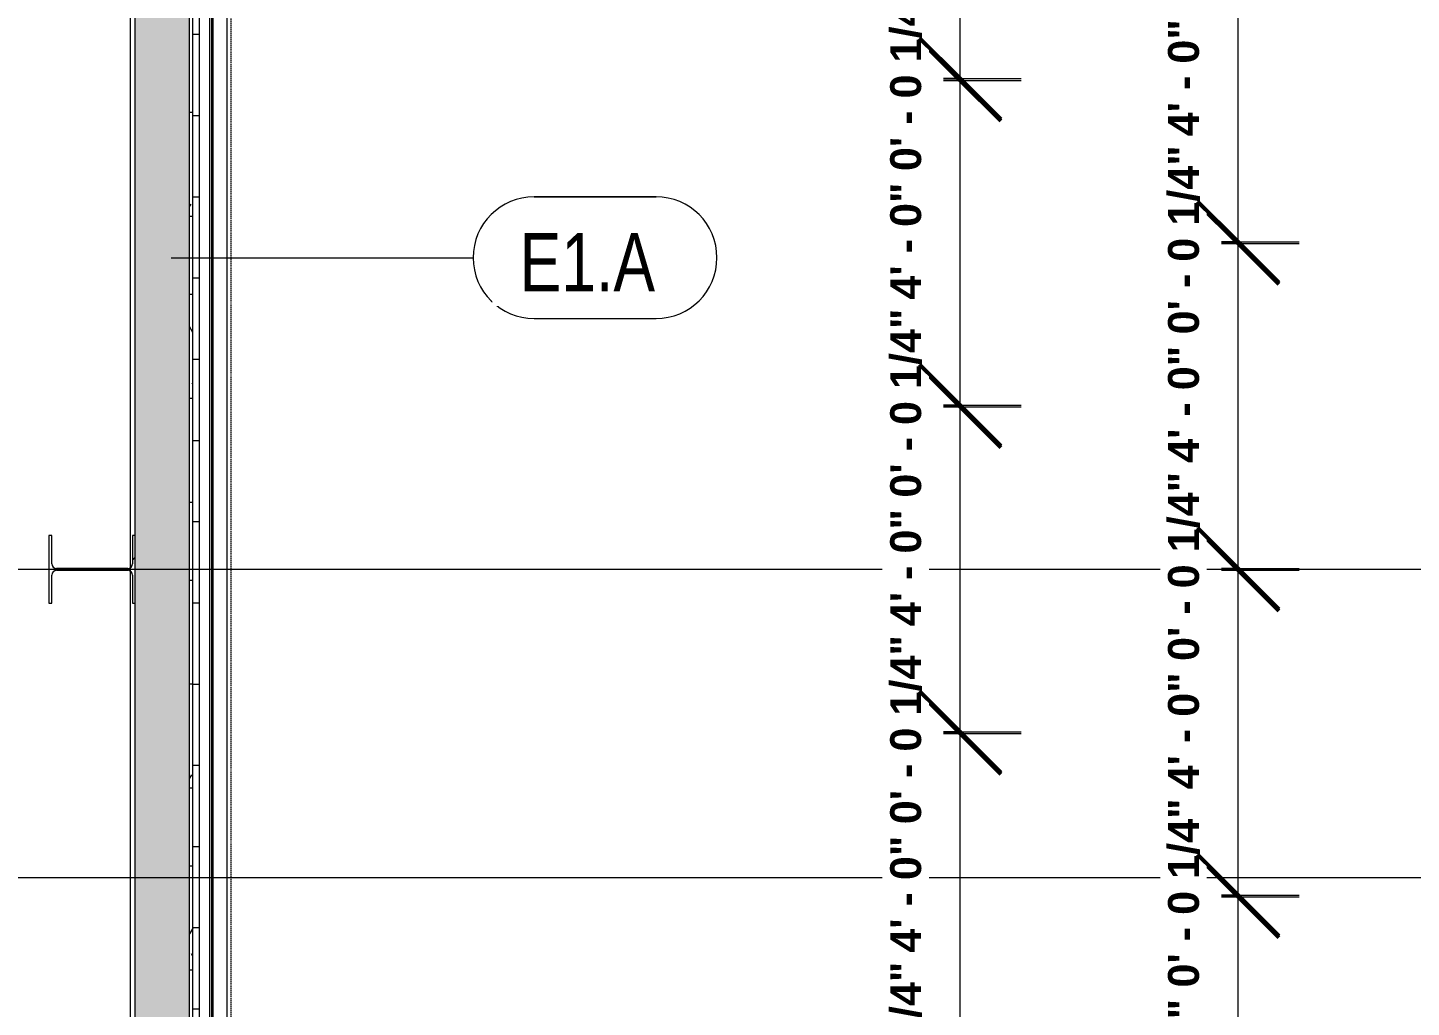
# Model space of a CAD drawing. Header units: inches. Extents: x 23906 to 26777, y -23220 to -20467.
# Drawn here: x 26257.5 to 26461.8, y -22607.8 to -22463 of the extents above; entities that cross this region are included whole.
import ezdxf

# ---------------------------------------------------------------- set-up
doc = ezdxf.new("R2010")
doc.units = ezdxf.units.IN
doc.header["$MEASUREMENT"] = 0
doc.linetypes.add('Grid Line 1_2_', pattern=[0.875, 0.5, -0.125, 0.125, -0.125])
doc.linetypes.add('Hidden', pattern=[0.28125, 0.1875, -0.09375])
for name, color, linetype, lineweight in [('A-ANNO-DIMS', 211, 'Continuous', 9), ('A-ANNO-DIMS-96', 211, 'Continuous', 9), ('A-PROP-SBCK', 71, 'Hidden', 20), ('A-WALL', 113, 'Continuous', 20), ('A-WALL-IDEN', 211, 'Continuous', 9), ('A-WALL-PATT', 111, 'Continuous', 50), ('G-ANNO-SYMB', 111, 'Continuous', 9), ('L-SITE-WALL', 31, 'Continuous', 20), ('S-COLS', 52, 'Continuous', 20), ('S-GRID', 1, 'Continuous', 9)]:
    doc.layers.add(name, color=color, linetype=linetype, lineweight=lineweight)
doc.styles.add('Arial_B_1', font='arialbd.ttf', dxfattribs={"height": 4.566403})
doc.styles.add('Century Gothic_1', font='GOTHIC.TTF', dxfattribs={"width": 0.8, "height": 8.622671})
doc.dimstyles.new('OD_Dimension_2_2', dxfattribs={"dimscale": 12, "dimtxt": 4.5, "dimasz": 1, "dimexe": 0.75, "dimexo": 0.5, "dimgap": 0.375, "dimtad": 1, "dimdec": 4, "dimrnd": 0.0625, "dimzin": 1, "dimdsep": 46, "dimlunit": 4, "dimtxsty": 'Arial_B_1', "dimblk1": 'OBLIQUE', "dimblk2": 'OBLIQUE', "dimsah": 1, "dimcen": 0.09, "dimdle": 0.75, "dimazin": 0, "dimtfac": 1, "dimtdec": 4, "dimtix": 1, "dimtmove": 0, "dimatfit": 3, "dimfxl": 1, "dimtvp": 1, "dimtfill": 1, "dimfrac": 2, "dimtolj": 1, "dimtzin": 0, "dimlwd": 13, "dimlwe": 13, "dimarcsym": 2})

# ---------------------------------------------------------------- blocks, each defined once
blk = doc.blocks.new('Wall Tag - 1_4_-1369832-Enlarged First Floor Plan _East_')
at = {"layer": 'A-WALL-IDEN', "color": 153}
for p, q in [((-0.0822, 0.0968), (0.1053, 0.0968)), ((0.1053, 0.0968), (-0.0822, 0.0968)), ((-0.0822, -0.0907), (0.1053, -0.0907)), ((-0.0822, -0.0907), (0.1053, -0.0907))]:
    blk.add_line(p, q, dxfattribs=at)
for centre, start, end in [((-0.0822, 0.0031), 90, 270), ((-0.0822, 0.0031), 90, 270), ((0.1053, 0.0031), 270, 90), ((0.1053, 0.0031), 270, 90)]:
    blk.add_arc(centre, 0.0937, start, end, dxfattribs=at)
blk = doc.blocks.new('DIMBLOCK175-Enlarged First Floor Plan _East_')
at = {"layer": 'A-ANNO-DIMS-96', "lineweight": 50}
for p, q in [((26395.21, -22615.3), (26389.21, -22609.3)), ((26395.21, -22615.55), (26389.21, -22609.55)), ((26395.21, -22615.3), (26401.21, -22621.3)), ((26395.21, -22615.55), (26401.21, -22621.55))]:
    blk.add_line(p, q, dxfattribs=at)
at = {"layer": 'A-ANNO-DIMS-96', "lineweight": 13}
for p, q in [((26392.73, -22615.3), (26404.21, -22615.3)), ((26395.21, -22615.3), (26392.73, -22615.3)), ((26392.73, -22615.55), (26404.21, -22615.55)), ((26395.21, -22615.55), (26392.73, -22615.55)), ((26395.21, -22615.55), (26395.21, -22615.3))]:
    blk.add_line(p, q, dxfattribs=at)
at = {"layer": 'A-ANNO-DIMS-96', "color": 0, "lineweight": 13, "insert": (26384.86, -22628.96), "char_height": 4.5664, "width": 32.4857, "attachment_point": 1, "rotation": 90, "line_spacing_factor": 0.938532, "style": 'Arial_B_1', "bg_fill": 3, "box_fill_scale": 1.25, "bg_fill_color": 0, "bg_fill_transparency": 0}
blk.add_mtext('0\' - 0 1/4"', dxfattribs=at)
blk = doc.blocks.new('_Oblique')
at = {"color": 0, "linetype": 'ByBlock', "lineweight": -2}
blk.add_line((-0.5, -0.5), (0.5, 0.5), dxfattribs=at)
blk = doc.blocks.new('DIMBLOCK176-Enlarged First Floor Plan _East_')
at = {"layer": 'A-ANNO-DIMS-96', "lineweight": 50}
for p, q in [((26395.21, -22567.3), (26389.21, -22561.3)), ((26395.21, -22567.3), (26401.21, -22573.3)), ((26395.21, -22615.3), (26389.21, -22609.3)), ((26395.21, -22615.3), (26401.21, -22621.3))]:
    blk.add_line(p, q, dxfattribs=at)
at = {"layer": 'A-ANNO-DIMS-96', "lineweight": 13}
for p, q in [((26392.73, -22567.3), (26404.21, -22567.3)), ((26395.21, -22567.3), (26392.73, -22567.3)), ((26395.21, -22615.3), (26395.21, -22567.3)), ((26392.73, -22615.3), (26404.21, -22615.3)), ((26395.21, -22615.3), (26392.73, -22615.3))]:
    blk.add_line(p, q, dxfattribs=at)
at = {"layer": 'A-ANNO-DIMS-96', "color": 0, "lineweight": 13, "insert": (26384.86, -22599.7), "char_height": 4.566, "width": 20.1429, "attachment_point": 1, "rotation": 90, "line_spacing_factor": 0.938532, "style": 'Arial_B_1', "bg_fill": 3, "box_fill_scale": 1.25, "bg_fill_color": 0, "bg_fill_transparency": 0}
blk.add_mtext('4\' - 0"', dxfattribs=at)
blk = doc.blocks.new('DIMBLOCK177-Enlarged First Floor Plan _East_')
at = {"layer": 'A-ANNO-DIMS-96', "lineweight": 50}
for p, q in [((26395.21, -22567.05), (26389.21, -22561.05)), ((26395.21, -22567.3), (26389.21, -22561.3)), ((26395.21, -22567.05), (26401.21, -22573.05)), ((26395.21, -22567.3), (26401.21, -22573.3))]:
    blk.add_line(p, q, dxfattribs=at)
at = {"layer": 'A-ANNO-DIMS-96', "lineweight": 13}
for p, q in [((26392.73, -22567.05), (26404.21, -22567.05)), ((26395.21, -22567.05), (26392.73, -22567.05)), ((26392.73, -22567.3), (26404.21, -22567.3)), ((26395.21, -22567.3), (26392.73, -22567.3)), ((26395.21, -22567.3), (26395.21, -22567.05))]:
    blk.add_line(p, q, dxfattribs=at)
at = {"layer": 'A-ANNO-DIMS-96', "color": 0, "lineweight": 13, "insert": (26384.86, -22580.71), "char_height": 4.5664, "width": 32.4857, "attachment_point": 1, "rotation": 90, "line_spacing_factor": 0.938532, "style": 'Arial_B_1', "bg_fill": 3, "box_fill_scale": 1.25, "bg_fill_color": 0, "bg_fill_transparency": 0}
blk.add_mtext('0\' - 0 1/4"', dxfattribs=at)
blk = doc.blocks.new('DIMBLOCK178-Enlarged First Floor Plan _East_')
at = {"layer": 'A-ANNO-DIMS-96', "lineweight": 50}
for p, q in [((26395.21, -22519.05), (26389.21, -22513.05)), ((26395.21, -22519.05), (26401.21, -22525.05)), ((26395.21, -22567.05), (26389.21, -22561.05)), ((26395.21, -22567.05), (26401.21, -22573.05))]:
    blk.add_line(p, q, dxfattribs=at)
at = {"layer": 'A-ANNO-DIMS-96', "lineweight": 13}
for p, q in [((26392.73, -22519.05), (26404.21, -22519.05)), ((26395.21, -22519.05), (26392.73, -22519.05)), ((26395.21, -22567.05), (26395.21, -22519.05)), ((26392.73, -22567.05), (26404.21, -22567.05)), ((26395.21, -22567.05), (26392.73, -22567.05))]:
    blk.add_line(p, q, dxfattribs=at)
at = {"layer": 'A-ANNO-DIMS-96', "color": 0, "lineweight": 13, "insert": (26384.86, -22551.45), "char_height": 4.566, "width": 20.1429, "attachment_point": 1, "rotation": 90, "line_spacing_factor": 0.938532, "style": 'Arial_B_1', "bg_fill": 3, "box_fill_scale": 1.25, "bg_fill_color": 0, "bg_fill_transparency": 0}
blk.add_mtext('4\' - 0"', dxfattribs=at)
blk = doc.blocks.new('DIMBLOCK179-Enlarged First Floor Plan _East_')
at = {"layer": 'A-ANNO-DIMS-96', "lineweight": 50}
for p, q in [((26395.21, -22518.8), (26389.21, -22512.8)), ((26395.21, -22519.05), (26389.21, -22513.05)), ((26395.21, -22518.8), (26401.21, -22524.8)), ((26395.21, -22519.05), (26401.21, -22525.05))]:
    blk.add_line(p, q, dxfattribs=at)
at = {"layer": 'A-ANNO-DIMS-96', "lineweight": 13}
for p, q in [((26392.73, -22518.8), (26404.21, -22518.8)), ((26395.21, -22518.8), (26392.73, -22518.8)), ((26392.73, -22519.05), (26404.21, -22519.05)), ((26395.21, -22519.05), (26392.73, -22519.05)), ((26395.21, -22519.05), (26395.21, -22518.8))]:
    blk.add_line(p, q, dxfattribs=at)
at = {"layer": 'A-ANNO-DIMS-96', "color": 0, "lineweight": 13, "insert": (26384.86, -22532.46), "char_height": 4.5664, "width": 32.4857, "attachment_point": 1, "rotation": 90, "line_spacing_factor": 0.938532, "style": 'Arial_B_1', "bg_fill": 3, "box_fill_scale": 1.25, "bg_fill_color": 0, "bg_fill_transparency": 0}
blk.add_mtext('0\' - 0 1/4"', dxfattribs=at)
blk = doc.blocks.new('DIMBLOCK180-Enlarged First Floor Plan _East_')
at = {"layer": 'A-ANNO-DIMS-96', "lineweight": 50}
for p, q in [((26395.21, -22470.8), (26389.21, -22464.8)), ((26395.21, -22470.8), (26401.21, -22476.8)), ((26395.21, -22518.8), (26389.21, -22512.8)), ((26395.21, -22518.8), (26401.21, -22524.8))]:
    blk.add_line(p, q, dxfattribs=at)
at = {"layer": 'A-ANNO-DIMS-96', "lineweight": 13}
for p, q in [((26392.73, -22470.8), (26404.21, -22470.8)), ((26395.21, -22470.8), (26392.73, -22470.8)), ((26395.21, -22518.8), (26395.21, -22470.8)), ((26392.73, -22518.8), (26404.21, -22518.8)), ((26395.21, -22518.8), (26392.73, -22518.8))]:
    blk.add_line(p, q, dxfattribs=at)
at = {"layer": 'A-ANNO-DIMS-96', "color": 0, "lineweight": 13, "insert": (26384.86, -22503.2), "char_height": 4.566, "width": 20.1429, "attachment_point": 1, "rotation": 90, "line_spacing_factor": 0.938532, "style": 'Arial_B_1', "bg_fill": 3, "box_fill_scale": 1.25, "bg_fill_color": 0, "bg_fill_transparency": 0}
blk.add_mtext('4\' - 0"', dxfattribs=at)
blk = doc.blocks.new('DIMBLOCK181-Enlarged First Floor Plan _East_')
at = {"layer": 'A-ANNO-DIMS-96', "lineweight": 50}
for p, q in [((26395.21, -22470.55), (26389.21, -22464.55)), ((26395.21, -22470.8), (26389.21, -22464.8)), ((26395.21, -22470.55), (26401.21, -22476.55)), ((26395.21, -22470.8), (26401.21, -22476.8))]:
    blk.add_line(p, q, dxfattribs=at)
at = {"layer": 'A-ANNO-DIMS-96', "lineweight": 13}
for p, q in [((26392.73, -22470.55), (26404.21, -22470.55)), ((26395.21, -22470.55), (26392.73, -22470.55)), ((26392.73, -22470.8), (26404.21, -22470.8)), ((26395.21, -22470.8), (26392.73, -22470.8)), ((26395.21, -22470.8), (26395.21, -22470.55))]:
    blk.add_line(p, q, dxfattribs=at)
at = {"layer": 'A-ANNO-DIMS-96', "color": 0, "lineweight": 13, "insert": (26384.86, -22484.21), "char_height": 4.5664, "width": 32.4857, "attachment_point": 1, "rotation": 90, "line_spacing_factor": 0.938532, "style": 'Arial_B_1', "bg_fill": 3, "box_fill_scale": 1.25, "bg_fill_color": 0, "bg_fill_transparency": 0}
blk.add_mtext('0\' - 0 1/4"', dxfattribs=at)
blk = doc.blocks.new('DIMBLOCK182-Enlarged First Floor Plan _East_')
at = {"layer": 'A-ANNO-DIMS-96', "lineweight": 50}
for p, q in [((26395.21, -22422.55), (26389.21, -22416.55)), ((26395.21, -22422.55), (26401.21, -22428.55)), ((26395.21, -22470.55), (26389.21, -22464.55)), ((26395.21, -22470.55), (26401.21, -22476.55))]:
    blk.add_line(p, q, dxfattribs=at)
at = {"layer": 'A-ANNO-DIMS-96', "lineweight": 13}
for p, q in [((26392.73, -22422.55), (26404.21, -22422.55)), ((26395.21, -22422.55), (26392.73, -22422.55)), ((26395.21, -22470.55), (26395.21, -22422.55)), ((26392.73, -22470.55), (26404.21, -22470.55)), ((26395.21, -22470.55), (26392.73, -22470.55))]:
    blk.add_line(p, q, dxfattribs=at)
at = {"layer": 'A-ANNO-DIMS-96', "color": 0, "lineweight": 13, "insert": (26384.86, -22454.95), "char_height": 4.566, "width": 20.1429, "attachment_point": 1, "rotation": 90, "line_spacing_factor": 0.938532, "style": 'Arial_B_1', "bg_fill": 3, "box_fill_scale": 1.25, "bg_fill_color": 0, "bg_fill_transparency": 0}
blk.add_mtext('4\' - 0"', dxfattribs=at)
blk = doc.blocks.new('DIMBLOCK273-Enlarged First Floor Plan _East_')
at = {"layer": 'A-ANNO-DIMS-96', "lineweight": 50}
for p, q in [((26436.24, -22591.43), (26430.24, -22585.43)), ((26436.24, -22591.43), (26442.24, -22597.43)), ((26436.24, -22639.43), (26430.24, -22633.43)), ((26436.24, -22639.43), (26442.24, -22645.43))]:
    blk.add_line(p, q, dxfattribs=at)
at = {"layer": 'A-ANNO-DIMS-96', "lineweight": 13}
for p, q in [((26433.76, -22591.43), (26445.24, -22591.43)), ((26436.24, -22591.43), (26433.76, -22591.43)), ((26436.24, -22639.43), (26436.24, -22591.43)), ((26433.76, -22639.43), (26445.24, -22639.43)), ((26436.24, -22639.43), (26433.76, -22639.43))]:
    blk.add_line(p, q, dxfattribs=at)
at = {"layer": 'A-ANNO-DIMS-96', "color": 0, "lineweight": 13, "insert": (26425.89, -22623.82), "char_height": 4.566, "width": 20.1429, "attachment_point": 1, "rotation": 90, "line_spacing_factor": 0.938532, "style": 'Arial_B_1', "bg_fill": 3, "box_fill_scale": 1.25, "bg_fill_color": 0, "bg_fill_transparency": 0}
blk.add_mtext('4\' - 0"', dxfattribs=at)
blk = doc.blocks.new('DIMBLOCK274-Enlarged First Floor Plan _East_')
at = {"layer": 'A-ANNO-DIMS-96', "lineweight": 50}
for p, q in [((26436.24, -22591.18), (26430.24, -22585.18)), ((26436.24, -22591.43), (26430.24, -22585.43)), ((26436.24, -22591.18), (26442.24, -22597.18)), ((26436.24, -22591.43), (26442.24, -22597.43))]:
    blk.add_line(p, q, dxfattribs=at)
at = {"layer": 'A-ANNO-DIMS-96', "lineweight": 13}
for p, q in [((26433.76, -22591.18), (26445.24, -22591.18)), ((26436.24, -22591.18), (26433.76, -22591.18)), ((26433.76, -22591.43), (26445.24, -22591.43)), ((26436.24, -22591.43), (26433.76, -22591.43)), ((26436.24, -22591.43), (26436.24, -22591.18))]:
    blk.add_line(p, q, dxfattribs=at)
at = {"layer": 'A-ANNO-DIMS-96', "color": 0, "lineweight": 13, "insert": (26425.89, -22604.84), "char_height": 4.5664, "width": 32.4857, "attachment_point": 1, "rotation": 90, "line_spacing_factor": 0.938532, "style": 'Arial_B_1', "bg_fill": 3, "box_fill_scale": 1.25, "bg_fill_color": 0, "bg_fill_transparency": 0}
blk.add_mtext('0\' - 0 1/4"', dxfattribs=at)
blk = doc.blocks.new('DIMBLOCK275-Enlarged First Floor Plan _East_')
at = {"layer": 'A-ANNO-DIMS-96', "lineweight": 50}
for p, q in [((26436.24, -22543.18), (26430.24, -22537.18)), ((26436.24, -22543.18), (26442.24, -22549.18)), ((26436.24, -22591.18), (26430.24, -22585.18)), ((26436.24, -22591.18), (26442.24, -22597.18))]:
    blk.add_line(p, q, dxfattribs=at)
at = {"layer": 'A-ANNO-DIMS-96', "lineweight": 13}
for p, q in [((26433.76, -22543.18), (26445.24, -22543.18)), ((26436.24, -22543.18), (26433.76, -22543.18)), ((26436.24, -22591.18), (26436.24, -22543.18)), ((26433.76, -22591.18), (26445.24, -22591.18)), ((26436.24, -22591.18), (26433.76, -22591.18))]:
    blk.add_line(p, q, dxfattribs=at)
at = {"layer": 'A-ANNO-DIMS-96', "color": 0, "lineweight": 13, "insert": (26425.89, -22575.57), "char_height": 4.566, "width": 20.1429, "attachment_point": 1, "rotation": 90, "line_spacing_factor": 0.938532, "style": 'Arial_B_1', "bg_fill": 3, "box_fill_scale": 1.25, "bg_fill_color": 0, "bg_fill_transparency": 0}
blk.add_mtext('4\' - 0"', dxfattribs=at)
blk = doc.blocks.new('DIMBLOCK276-Enlarged First Floor Plan _East_')
at = {"layer": 'A-ANNO-DIMS-96', "lineweight": 50}
for p, q in [((26436.24, -22542.93), (26430.24, -22536.93)), ((26436.24, -22543.18), (26430.24, -22537.18)), ((26436.24, -22542.93), (26442.24, -22548.93)), ((26436.24, -22543.18), (26442.24, -22549.18))]:
    blk.add_line(p, q, dxfattribs=at)
at = {"layer": 'A-ANNO-DIMS-96', "lineweight": 13}
for p, q in [((26433.76, -22542.93), (26445.24, -22542.93)), ((26436.24, -22542.93), (26433.76, -22542.93)), ((26433.76, -22543.18), (26445.24, -22543.18)), ((26436.24, -22543.18), (26433.76, -22543.18)), ((26436.24, -22543.18), (26436.24, -22542.93))]:
    blk.add_line(p, q, dxfattribs=at)
at = {"layer": 'A-ANNO-DIMS-96', "color": 0, "lineweight": 13, "insert": (26425.89, -22556.59), "char_height": 4.5664, "width": 32.4857, "attachment_point": 1, "rotation": 90, "line_spacing_factor": 0.938532, "style": 'Arial_B_1', "bg_fill": 3, "box_fill_scale": 1.25, "bg_fill_color": 0, "bg_fill_transparency": 0}
blk.add_mtext('0\' - 0 1/4"', dxfattribs=at)
blk = doc.blocks.new('DIMBLOCK277-Enlarged First Floor Plan _East_')
at = {"layer": 'A-ANNO-DIMS-96', "lineweight": 50}
for p, q in [((26436.24, -22494.93), (26430.24, -22488.93)), ((26436.24, -22494.93), (26442.24, -22500.93)), ((26436.24, -22542.93), (26430.24, -22536.93)), ((26436.24, -22542.93), (26442.24, -22548.93))]:
    blk.add_line(p, q, dxfattribs=at)
at = {"layer": 'A-ANNO-DIMS-96', "lineweight": 13}
for p, q in [((26433.76, -22494.93), (26445.24, -22494.93)), ((26436.24, -22494.93), (26433.76, -22494.93)), ((26436.24, -22542.93), (26436.24, -22494.93)), ((26433.76, -22542.93), (26445.24, -22542.93)), ((26436.24, -22542.93), (26433.76, -22542.93))]:
    blk.add_line(p, q, dxfattribs=at)
at = {"layer": 'A-ANNO-DIMS-96', "color": 0, "lineweight": 13, "insert": (26425.89, -22527.32), "char_height": 4.566, "width": 20.1429, "attachment_point": 1, "rotation": 90, "line_spacing_factor": 0.938532, "style": 'Arial_B_1', "bg_fill": 3, "box_fill_scale": 1.25, "bg_fill_color": 0, "bg_fill_transparency": 0}
blk.add_mtext('4\' - 0"', dxfattribs=at)
blk = doc.blocks.new('DIMBLOCK278-Enlarged First Floor Plan _East_')
at = {"layer": 'A-ANNO-DIMS-96', "lineweight": 50}
for p, q in [((26436.24, -22494.68), (26430.24, -22488.68)), ((26436.24, -22494.93), (26430.24, -22488.93)), ((26436.24, -22494.68), (26442.24, -22500.68)), ((26436.24, -22494.93), (26442.24, -22500.93))]:
    blk.add_line(p, q, dxfattribs=at)
at = {"layer": 'A-ANNO-DIMS-96', "lineweight": 13}
for p, q in [((26433.76, -22494.68), (26445.24, -22494.68)), ((26436.24, -22494.68), (26433.76, -22494.68)), ((26433.76, -22494.93), (26445.24, -22494.93)), ((26436.24, -22494.93), (26433.76, -22494.93)), ((26436.24, -22494.93), (26436.24, -22494.68))]:
    blk.add_line(p, q, dxfattribs=at)
at = {"layer": 'A-ANNO-DIMS-96', "color": 0, "lineweight": 13, "insert": (26425.89, -22508.34), "char_height": 4.5664, "width": 32.4857, "attachment_point": 1, "rotation": 90, "line_spacing_factor": 0.938532, "style": 'Arial_B_1', "bg_fill": 3, "box_fill_scale": 1.25, "bg_fill_color": 0, "bg_fill_transparency": 0}
blk.add_mtext('0\' - 0 1/4"', dxfattribs=at)
blk = doc.blocks.new('DIMBLOCK279-Enlarged First Floor Plan _East_')
at = {"layer": 'A-ANNO-DIMS-96', "lineweight": 50}
for p, q in [((26436.24, -22446.68), (26430.24, -22440.68)), ((26436.24, -22446.68), (26442.24, -22452.68)), ((26436.24, -22494.68), (26430.24, -22488.68)), ((26436.24, -22494.68), (26442.24, -22500.68))]:
    blk.add_line(p, q, dxfattribs=at)
at = {"layer": 'A-ANNO-DIMS-96', "lineweight": 13}
for p, q in [((26433.76, -22446.68), (26445.24, -22446.68)), ((26436.24, -22446.68), (26433.76, -22446.68)), ((26436.24, -22494.68), (26436.24, -22446.68)), ((26433.76, -22494.68), (26445.24, -22494.68)), ((26436.24, -22494.68), (26433.76, -22494.68))]:
    blk.add_line(p, q, dxfattribs=at)
at = {"layer": 'A-ANNO-DIMS-96', "color": 0, "lineweight": 13, "insert": (26425.89, -22479.07), "char_height": 4.566, "width": 20.1429, "attachment_point": 1, "rotation": 90, "line_spacing_factor": 0.938532, "style": 'Arial_B_1', "bg_fill": 3, "box_fill_scale": 1.25, "bg_fill_color": 0, "bg_fill_transparency": 0}
blk.add_mtext('4\' - 0"', dxfattribs=at)

msp = doc.modelspace()

# ---------------------------------------------------------------- hatches: boundary and pattern name
at = {"layer": 'A-WALL-PATT', "lineweight": 9}
h = msp.add_hatch(dxfattribs=at)
h.set_pattern_fill('FP1_9', color=8, style=0, pattern_type=2)
h.set_pattern_definition([(161.57, (0.48, 0.48), (-3.839953776, -1.544e-05), [0, -27.322, 3.034, 0]), (18.43, (-0.48, 0.48), (-3.839953776, 1.544e-05), [0, -27.322, 3.034, 0]), (108.43, (0.48, 0.48), (1.919622, -9.60052459), [9.106, -21.25]), (71.57, (-0.48, 0.48), (1.919622, 9.60052459), [9.106, -21.25])])
h.paths.add_polyline_path([(26281.39023, -22686.92781), (26281.39023, -22373.30281), (26273.39023, -22373.30281), (26273.39023, -22686.92781)], flags=0)
h = msp.add_hatch(dxfattribs=at)
h.set_pattern_fill('FP1_10', color=8, style=0, pattern_type=2)
h.set_pattern_definition([(0, (0, 0), (15.36, 3.84), [1.267, -10.253, 1.267, -10.253, -61.44]), (0, (0, 0), (15.36, 3.84), [-23.04, 1.267, -21.773, 1.267, -10.253, -26.88]), (0, (0, 0), (15.36, 3.84), [-57.6, 1.267, -6.413, 1.267, -17.933]), (120, (5.76, 1.92), (-11.00553755, 11.3821502), [1.267, -10.253, 1.267, -10.253, -61.44]), (120, (5.76, 1.92), (-11.00553755, 11.3821502), [-23.04, 1.267, -21.773, 1.267, -10.253, -26.88]), (120, (5.76, 1.92), (-11.00553755, 11.3821502), [-57.6, 1.267, -6.413, 1.267, -17.933]), (240, (7.68, 9.6), (-4.35446245, -15.2221502), [1.267, -10.253, 1.267, -10.253, -61.44]), (240, (7.68, 9.6), (-4.35446245, -15.2221502), [-23.04, 1.267, -21.773, 1.267, -10.253, -26.88]), (240, (7.68, 9.6), (-4.35446245, -15.2221502), [-57.6, 1.267, -6.413, 1.267, -17.933])])
h.paths.add_polyline_path([(26281.39023, -22686.92781), (26281.89023, -22686.92781), (26281.89023, -22373.30281), (26281.39023, -22373.30281), (26281.39023, -22685.35455)], flags=0)
h = msp.add_hatch(dxfattribs=at)
h.set_pattern_fill('FP1_11', color=8, style=0, pattern_type=2)
h.set_pattern_definition([(0, (0, 0), (0, 12), []), (90, (0, 0), (-12, 7e-16), [])])
h.paths.add_polyline_path([(26282.89023, -22686.92781), (26282.89023, -22373.30281), (26281.89023, -22373.30281), (26281.89023, -22686.92781)], flags=0)
at = {"layer": 'S-COLS', "lineweight": 9}
h = msp.add_hatch(dxfattribs=at)
h.set_pattern_fill('FP1_13', color=8, style=0, pattern_type=2)
h.set_pattern_definition([(45, (0, 0), (-9.503515, 9.503515), []), (45, (0, 14.4), (-9.503515, 9.503515), [])])
h.paths.add_polyline_path([(26273.39023, -22548.05281), (26273.39023, -22538.05281), (26272.95663, -22538.05281), (26272.95663, -22542.21687), (26272.75412, -22542.70577), (26272.26523, -22542.90828), (26261.76523, -22542.90828), (26261.27633, -22542.70577), (26261.07382, -22542.21687), (26261.07382, -22538.05281), (26260.64023, -22538.05281), (26260.64023, -22548.05281), (26261.07382, -22548.05281), (26261.07382, -22543.88875), (26261.27633, -22543.39985), (26261.76523, -22543.19734), (26272.26523, -22543.19734), (26272.75412, -22543.39985), (26272.95663, -22543.88875), (26272.95663, -22548.05281)], flags=0)

# ---------------------------------------------------------------- linework, layer by layer
at = {"layer": 'A-PROP-SBCK', "color": 43, "lineweight": 13}
msp.add_line((26287.51523, -20555.07392), (26287.51523, -23033.94592), dxfattribs=at)
at = {"layer": 'A-WALL', "color": 7}
for p, q in [((26272.64023, -22372.55281), (26272.64023, -22687.67781)), ((26282.89023, -22687.67781), (26282.89023, -22372.55281)), ((26284.39023, -22687.67781), (26284.39023, -22372.55281)), ((26284.70273, -22687.67781), (26284.70273, -22372.55281)), ((26273.39023, -22686.92781), (26273.39023, -22373.30281)), ((26281.39023, -22686.92781), (26281.39023, -22373.30281)), ((26281.89023, -22686.92781), (26281.89023, -22373.30281))]:
    msp.add_line(p, q, dxfattribs=at)
at = {"layer": 'A-WALL-IDEN', "color": 153}
msp.add_line((26278.67148, -22497.00558), (26323.27615, -22497.00558), dxfattribs=at)
at = {"layer": 'G-ANNO-SYMB'}
msp.add_line((26490.38628, -22588.63029), (23915.42951, -22588.63029), dxfattribs=at)
at = {"layer": 'L-SITE-WALL', "color": 43, "lineweight": 13}
for p, q in [((26284.89023, -22687.92781), (26284.89023, -22373.55281)), ((26286.89023, -22373.55281), (26286.89023, -22800.80281))]:
    msp.add_line(p, q, dxfattribs=at)
at = {"layer": 'S-COLS', "color": 7}
for p, q in [((26261.07382, -22538.05281), (26260.64023, -22538.05281)), ((26260.64023, -22538.05281), (26260.64023, -22548.05281)), ((26261.07382, -22542.21687), (26261.07382, -22538.05281)), ((26273.39023, -22538.05281), (26272.95663, -22538.05281)), ((26272.95663, -22538.05281), (26272.95663, -22542.21687)), ((26273.39023, -22548.05281), (26273.39023, -22538.05281)), ((26261.07382, -22548.05281), (26261.07382, -22543.88875)), ((26272.26523, -22542.90828), (26261.76523, -22542.90828)), ((26261.76523, -22543.19734), (26272.26523, -22543.19734)), ((26272.95663, -22543.88875), (26272.95663, -22548.05281)), ((26260.64023, -22548.05281), (26261.07382, -22548.05281)), ((26272.95663, -22548.05281), (26273.39023, -22548.05281))]:
    msp.add_line(p, q, dxfattribs=at)
for centre, start, end in [((26261.76523, -22542.21687), 180, 270), ((26272.26523, -22542.21687), 270, 0), ((26261.76523, -22543.88875), 90, 180), ((26272.26523, -22543.88875), 0, 90)]:
    msp.add_arc(centre, 0.69141, start, end, dxfattribs=at)
at = {"layer": 'S-GRID', "linetype": 'Grid Line 1_2_'}
for p, q in [((26281.39023, -23066.51771), (26281.39023, -20797.66023)), ((26281.39023, -23123.65854), (26281.39023, -20950.42781)), ((26273.39023, -23171.65854), (26273.39023, -22389.5762)), ((26486.39177, -22543.05281), (24012.51838, -22543.05281)), ((26583.90261, -22543.05281), (24110.3815, -22543.05281))]:
    msp.add_line(p, q, dxfattribs=at)

# ---------------------------------------------------------------- block references
at = {"layer": 'A-WALL-IDEN', "color": 153, "xscale": 95.99999999999994, "yscale": 95.99999999999994, "zscale": 95.99999999999994}
msp.add_blockref('Wall Tag - 1_4_-1369832-Enlarged First Floor Plan _East_', (26340.17148, -22497.29928), dxfattribs=at)

# ---------------------------------------------------------------- dimensions: what is measured, and where the dimension line sits
at = {"layer": 'A-ANNO-DIMS', "lineweight": 13}
dim = msp.add_linear_dim(base=(26395.21241, -22615.30281), p1=(26386.72712, -22615.55281), p2=(26386.72712, -22615.30281), angle=90, dimstyle='OD_Dimension_2_2', override={"dimpost": '<>', "dimfxl": 0.25}, dxfattribs=at)
dim.commit()
dim.dimension.update_dxf_attribs({"geometry": 'DIMBLOCK175-Enlarged First Floor Plan _East_', "text_midpoint": (26388.35133, -22615.42781)})

# ---------------------------------------------------------------- next in the draw order: texts
at = {"layer": 'A-WALL-IDEN', "insert": (26340.14261, -22493.36495), "char_height": 8.622671, "width": 23.76, "attachment_point": 2, "line_spacing_factor": 0.984117, "style": 'Century Gothic_1', "bg_fill": 3, "box_fill_scale": 1.25, "bg_fill_color": 0, "bg_fill_transparency": 0}
msp.add_mtext('E1.A', dxfattribs=at)

# ---------------------------------------------------------------- next in the draw order: dimensions: what is measured, and where the dimension line sits
at = {"layer": 'A-ANNO-DIMS', "lineweight": 13}
for base, p1, p2, picture, middle in [((26395.21241, -22567.30281), (26386.72712, -22615.30281), (26386.72712, -22567.30281), 'DIMBLOCK176-Enlarged First Floor Plan _East_', (26388.38092, -22591.30281)), ((26436.24473, -22591.42781), (26427.75945, -22639.42781), (26427.75945, -22591.42781), 'DIMBLOCK273-Enlarged First Floor Plan _East_', (26429.41325, -22615.42781))]:
    dim = msp.add_linear_dim(base=base, p1=p1, p2=p2, angle=90, dimstyle='OD_Dimension_2_2', override={"dimpost": '<>', "dimfxl": 48}, dxfattribs=at)
    dim.commit()
    dim.dimension.update_dxf_attribs({"geometry": picture, "text_midpoint": middle})

# ---------------------------------------------------------------- next in the draw order: dimensions: what is measured, and where the dimension line sits
for base, p1, p2, picture, middle in [((26395.21241, -22567.05281), (26386.72712, -22567.30281), (26386.72712, -22567.05281), 'DIMBLOCK177-Enlarged First Floor Plan _East_', (26388.35133, -22567.17781)), ((26436.24473, -22591.17781), (26427.75945, -22591.42781), (26427.75945, -22591.17781), 'DIMBLOCK274-Enlarged First Floor Plan _East_', (26429.38366, -22591.30281))]:
    dim = msp.add_linear_dim(base=base, p1=p1, p2=p2, angle=90, dimstyle='OD_Dimension_2_2', override={"dimpost": '<>', "dimfxl": 0.25}, dxfattribs=at)
    dim.commit()
    dim.dimension.update_dxf_attribs({"geometry": picture, "text_midpoint": middle})

# ---------------------------------------------------------------- next in the draw order: dimensions: what is measured, and where the dimension line sits
for base, p1, p2, picture, middle in [((26395.21241, -22519.05281), (26386.72712, -22567.05281), (26386.72712, -22519.05281), 'DIMBLOCK178-Enlarged First Floor Plan _East_', (26388.38092, -22543.05281)), ((26436.24473, -22543.17781), (26427.75945, -22591.17781), (26427.75945, -22543.17781), 'DIMBLOCK275-Enlarged First Floor Plan _East_', (26429.41325, -22567.17781))]:
    dim = msp.add_linear_dim(base=base, p1=p1, p2=p2, angle=90, dimstyle='OD_Dimension_2_2', override={"dimpost": '<>', "dimfxl": 48}, dxfattribs=at)
    dim.commit()
    dim.dimension.update_dxf_attribs({"geometry": picture, "text_midpoint": middle})

# ---------------------------------------------------------------- next in the draw order: dimensions: what is measured, and where the dimension line sits
for base, p1, p2, picture, middle in [((26395.21241, -22518.80281), (26386.72712, -22519.05281), (26386.72712, -22518.80281), 'DIMBLOCK179-Enlarged First Floor Plan _East_', (26388.35133, -22518.92781)), ((26436.24473, -22542.92781), (26427.75945, -22543.17781), (26427.75945, -22542.92781), 'DIMBLOCK276-Enlarged First Floor Plan _East_', (26429.38366, -22543.05281))]:
    dim = msp.add_linear_dim(base=base, p1=p1, p2=p2, angle=90, dimstyle='OD_Dimension_2_2', override={"dimpost": '<>', "dimfxl": 0.25}, dxfattribs=at)
    dim.commit()
    dim.dimension.update_dxf_attribs({"geometry": picture, "text_midpoint": middle})

# ---------------------------------------------------------------- next in the draw order: dimensions: what is measured, and where the dimension line sits
for base, p1, p2, picture, middle in [((26395.21241, -22470.80281), (26386.72712, -22518.80281), (26386.72712, -22470.80281), 'DIMBLOCK180-Enlarged First Floor Plan _East_', (26388.38092, -22494.80281)), ((26436.24473, -22494.92781), (26427.75945, -22542.92781), (26427.75945, -22494.92781), 'DIMBLOCK277-Enlarged First Floor Plan _East_', (26429.41325, -22518.92781))]:
    dim = msp.add_linear_dim(base=base, p1=p1, p2=p2, angle=90, dimstyle='OD_Dimension_2_2', override={"dimpost": '<>', "dimfxl": 48}, dxfattribs=at)
    dim.commit()
    dim.dimension.update_dxf_attribs({"geometry": picture, "text_midpoint": middle})

# ---------------------------------------------------------------- next in the draw order: dimensions: what is measured, and where the dimension line sits
for base, p1, p2, picture, middle in [((26395.21241, -22470.55281), (26386.72712, -22470.80281), (26386.72712, -22470.55281), 'DIMBLOCK181-Enlarged First Floor Plan _East_', (26388.35133, -22470.67781)), ((26436.24473, -22494.67781), (26427.75945, -22494.92781), (26427.75945, -22494.67781), 'DIMBLOCK278-Enlarged First Floor Plan _East_', (26429.38366, -22494.80281))]:
    dim = msp.add_linear_dim(base=base, p1=p1, p2=p2, angle=90, dimstyle='OD_Dimension_2_2', override={"dimpost": '<>', "dimfxl": 0.25}, dxfattribs=at)
    dim.commit()
    dim.dimension.update_dxf_attribs({"geometry": picture, "text_midpoint": middle})

# ---------------------------------------------------------------- next in the draw order: dimensions: what is measured, and where the dimension line sits
for base, p1, p2, picture, middle in [((26395.21241, -22422.55281), (26386.72712, -22470.55281), (26386.72712, -22422.55281), 'DIMBLOCK182-Enlarged First Floor Plan _East_', (26388.38092, -22446.55281)), ((26436.24473, -22446.67781), (26427.75945, -22494.67781), (26427.75945, -22446.67781), 'DIMBLOCK279-Enlarged First Floor Plan _East_', (26429.41325, -22470.67781))]:
    dim = msp.add_linear_dim(base=base, p1=p1, p2=p2, angle=90, dimstyle='OD_Dimension_2_2', override={"dimpost": '<>', "dimfxl": 48}, dxfattribs=at)
    dim.commit()
    dim.dimension.update_dxf_attribs({"geometry": picture, "text_midpoint": middle})

doc.saveas('drawing.dxf')
